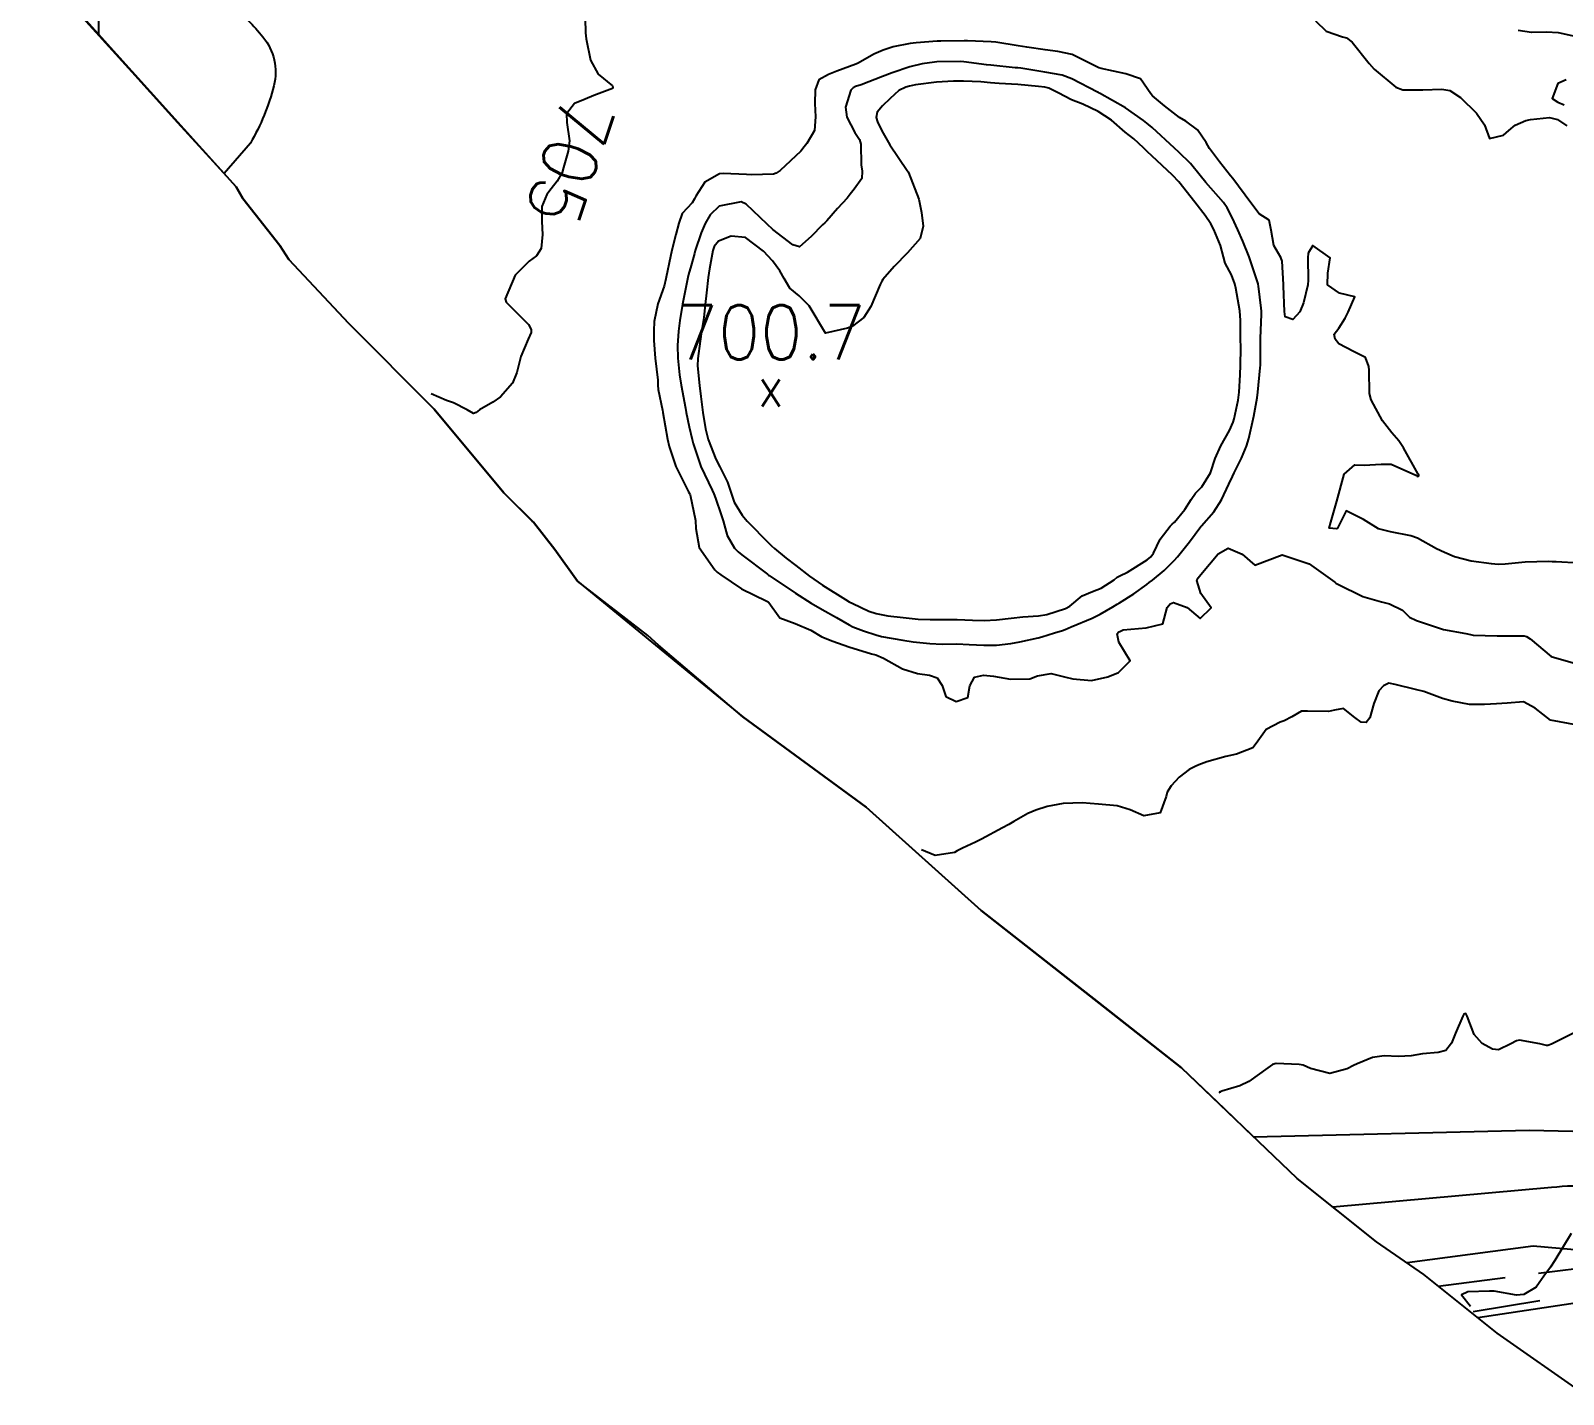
# Model space of a CAD drawing. Header units: metres. Extents: x 298520 to 308411, y 7433745 to 7450750.
# Drawn here: x 305534 to 305647.5, y 7435797 to 7435898 of the extents above; entities that cross this region are included whole.
import ezdxf
from ezdxf.enums import TextEntityAlignment as Align

# ---------------------------------------------------------------- set-up
doc = ezdxf.new("R2010")
doc.units = ezdxf.units.M
doc.header["$LTSCALE"] = 10
doc.linetypes.add('DASHED', pattern=[0.75, 0.5, -0.25])
for name, color, linetype in [('Area', 45, 'Continuous'), ('Area Verde e Lazer', 94, 'Continuous'), ('Canteiro', 45, 'DASHED'), ('Cotas', 45, 'Continuous'), ('Curvas de Nivel 1m', 11, 'Continuous'), ('Curvas de Nivel 5m', 15, 'Continuous'), ('Hidrografia', 140, 'Continuous'), ('Pontos Cotados', 45, 'Continuous'), ('Vias Primárias', 230, 'Continuous')]:
    doc.layers.add(name, color=color, linetype=linetype)
doc.styles.add('Style-STANDARD', font='STANDARD.shx')

# ---------------------------------------------------------------- blocks, each defined once
blk = doc.blocks.new('ELVTXT_66')
at = {"layer": 'Pontos Cotados', "linetype": 'Continuous', "style": 'Style-STANDARD'}
for s, height, p in [('700.7', 4, (0, 4)), ('x', 3, (0, 0))]:
    blk.add_text(s, height=height, dxfattribs=at).set_placement(p, align=Align.MIDDLE_CENTER)

msp = doc.modelspace()

# ---------------------------------------------------------------- linework, layer by layer
at = {"layer": 'Area'}
msp.add_polyline3d([(305649.08, 7435797, 701.74), (305642.57, 7435801.54, 702.04), (305637.14, 7435805.88, 702.2), (305633.65, 7435808.3, 702.2), (305627.77, 7435812.99, 702.73), (305619.21, 7435821.18, 703.2), (305604.38, 7435832.81, 707.94), (305595.86, 7435840.47, 704.35), (305586.72, 7435847.15, 704.13), (305580.48, 7435852.47, 704.02), (305579.69, 7435853.18, 704.32), (305574.48, 7435857.2, 704.24), (305572.82, 7435859.55, 704.5), (305571.23, 7435861.56, 720.5), (305571.13, 7435861.65, 718.28), (305569.04, 7435863.75, 716.06), (305563.89, 7435869.94, 705.12), (305557.54, 7435876.29, 705.37), (305556.45, 7435877.45, 705.37), (305553.13, 7435881.01, 705.45), (305552.44, 7435882.05, 712.91), (305549.72, 7435885.53, 707.08), (305549.22, 7435886.4, 707.91), (305536.54, 7435900.47, 711.02)], dxfattribs=at)
at = {"layer": 'Area Verde e Lazer', "elevation": 702.91}
msp.add_lwpolyline([(305534, 7435903.2), (305549.22, 7435886.4), (305549.72, 7435885.53), (305552.44, 7435882.05), (305553.13, 7435881.01), (305557.54, 7435876.29), (305563.89, 7435869.94), (305569.04, 7435863.75), (305571.23, 7435861.56), (305572.82, 7435859.55), (305574.48, 7435857.2), (305586.72, 7435847.15), (305595.86, 7435840.47), (305604.38, 7435832.81), (305613.03, 7435826.03), (305619.21, 7435821.18), (305622.39, 7435818.14), (305624.55, 7435816.07), (305644.94, 7435816.55), (305654.62, 7435816.33)], dxfattribs=at)
at = {"layer": 'Canteiro', "elevation": 702.16}
msp.add_lwpolyline([(305638.21, 7435805.02), (305653.09, 7435806.91, -0.348415), (305653.89, 7435806.43, -0.4743), (305653.14, 7435805.14), (305640.65, 7435803.08)], format="xyb", dxfattribs=at)
at = {"layer": 'Curvas de Nivel 1m', "flags": 128}
for points, elevation in [([(305629.14, 7435898.69), (305629.93, 7435897.92), (305631.13, 7435897.5), (305631.43, 7435897.42), (305631.85, 7435897.11), (305633.1, 7435895.51), (305633.48, 7435895.09), (305635.08, 7435893.77), (305635.6, 7435893.58), (305637.08, 7435893.56), (305638.48, 7435893.63), (305639.08, 7435893.52), (305639.86, 7435893.01), (305641.06, 7435891.84), (305641.65, 7435890.99), (305642.02, 7435889.97), (305643.04, 7435890.21), (305643.45, 7435890.56), (305643.91, 7435890.96), (305644.7, 7435891.31), (305645.05, 7435891.37), (305646.46, 7435891.52), (305647.05, 7435891.37), (305647.75, 7435890.91)], 704), ([(305648.57, 7435897.46), (305647.13, 7435897.8), (305646.22, 7435897.84), (305645.13, 7435897.81), (305644.13, 7435897.96)], 704), ([(305648.66, 7435858.54), (305646.95, 7435858.62), (305646.66, 7435858.64), (305646.38, 7435858.65), (305644.66, 7435858.61), (305643.17, 7435858.45), (305642.66, 7435858.44), (305642.17, 7435858.49), (305640.66, 7435858.69), (305639.41, 7435859.01), (305638.67, 7435859.32), (305638.1, 7435859.6), (305636.68, 7435860.38), (305636.2, 7435860.56), (305634.68, 7435860.84), (305633.79, 7435861.08), (305632.69, 7435861.77), (305631.41, 7435862.4), (305630.77, 7435861.12), (305630.68, 7435861.07), (305630.15, 7435861.13), (305630.26, 7435861.56), (305630.71, 7435863.12), (305631.26, 7435865.11), (305632.04, 7435865.81), (305632.74, 7435865.78), (305633.98, 7435865.85), (305634.74, 7435865.87), (305636.56, 7435865.04), (305636.66, 7435864.97), (305636.73, 7435864.96), (305636.77, 7435865), (305636.77, 7435865.04), (305636.73, 7435865.12), (305635.64, 7435867.06), (305635.3, 7435867.59), (305634.77, 7435868.19), (305634.1, 7435869.08), (305633.25, 7435870.63), (305633.12, 7435871.09), (305633.1, 7435872.82), (305633.08, 7435873.09), (305632.84, 7435873.76), (305631.95, 7435874.21), (305630.85, 7435874.77), (305630.58, 7435875.12), (305630.5, 7435875.48), (305630.86, 7435875.92), (305631.33, 7435876.66), (305631.55, 7435877.11), (305632.04, 7435878.24), (305630.9, 7435878.52), (305630.03, 7435879.13), (305630.04, 7435880), (305630.22, 7435881.13), (305628.94, 7435882.05), (305628.59, 7435881.48), (305628.56, 7435881.14), (305628.58, 7435879.47), (305628.55, 7435879.14), (305628.23, 7435877.8), (305627.96, 7435877.15), (305627.46, 7435876.56), (305626.88, 7435876.76), (305626.84, 7435877.16), (305626.76, 7435879.03), (305626.76, 7435879.16), (305626.65, 7435880.89), (305626.56, 7435881.17), (305626.05, 7435882.06), (305625.84, 7435883.18), (305625.7, 7435883.92), (305624.96, 7435884.39), (305624.34, 7435885.2), (305623, 7435887.02), (305622.84, 7435887.21), (305622.01, 7435888.23), (305621.27, 7435889.23), (305621.03, 7435889.68), (305620.39, 7435890.6), (305619.52, 7435891.25), (305619.05, 7435891.53), (305617.95, 7435892.38), (305617.07, 7435893.12), (305616.94, 7435893.28), (305616.17, 7435894.38), (305615.09, 7435894.76), (305613.27, 7435895.15), (305613.09, 7435895.21), (305612.85, 7435895.33), (305611.11, 7435896.18), (305610.06, 7435896.41), (305609.11, 7435896.54), (305607.77, 7435896.73), (305607.11, 7435896.84), (305605.46, 7435897.09), (305605.12, 7435897.12), (305603.36, 7435897.21), (305603.12, 7435897.21), (305601.4, 7435897.18), (305601.12, 7435897.17), (305599.57, 7435897.04), (305599.12, 7435897), (305597.87, 7435896.76), (305597.11, 7435896.5), (305596.42, 7435896.21), (305595.28, 7435895.55), (305595.09, 7435895.47), (305593.69, 7435894.96), (305593.08, 7435894.7), (305592.35, 7435894.3), (305592.08, 7435893.58), (305592.07, 7435892.57), (305592.11, 7435891.58), (305592.04, 7435890.57), (305591.48, 7435889.59), (305591.27, 7435889.34), (305591.02, 7435889.03), (305589.5, 7435887.61), (305589.21, 7435887.41), (305589, 7435887.33), (305587.37, 7435887.27), (305587, 7435887.3), (305585.28, 7435887.39), (305585, 7435887.35), (305583.93, 7435886.74), (305583.25, 7435885.69), (305583.16, 7435885.5), (305582.97, 7435885.21), (305582.25, 7435884.41), (305581.99, 7435883.7), (305581.78, 7435882.87), (305581.48, 7435881.7), (305581.38, 7435881.24), (305581.06, 7435879.71), (305581.04, 7435879.57), (305580.9, 7435879.05), (305580.44, 7435877.72), (305580.17, 7435876.41), (305580.14, 7435875.72), (305580.15, 7435875.02), (305580.23, 7435873.72), (305580.43, 7435872.09), (305580.45, 7435871.72), (305580.47, 7435871.39), (305580.78, 7435869.85), (305580.8, 7435869.71), (305580.81, 7435869.69), (305581.16, 7435867.71), (305581.28, 7435867.18), (305581.77, 7435865.7), (305582.71, 7435863.82), (305582.78, 7435863.69), (305582.82, 7435863.58), (305583.22, 7435861.68), (305583.26, 7435861.1), (305583.49, 7435859.68), (305584.65, 7435858.04), (305584.84, 7435857.86), (305585.1, 7435857.66), (305586.63, 7435856.64), (305588.52, 7435855.71), (305588.61, 7435855.66), (305588.65, 7435855.62), (305589.48, 7435854.49), (305590.6, 7435854.06), (305591.77, 7435853.58), (305592.59, 7435853.09), (305593.39, 7435852.76), (305594.57, 7435852.33), (305596.26, 7435851.83), (305596.57, 7435851.75), (305597.14, 7435851.51), (305598.56, 7435850.72), (305599.67, 7435850.37), (305600.55, 7435850.23), (305601.12, 7435850.04), (305601.49, 7435849.47), (305601.75, 7435848.67), (305602.53, 7435848.29), (305603.4, 7435848.58), (305603.54, 7435849.44), (305603.89, 7435850.09), (305604.55, 7435850.24), (305605.3, 7435850.17), (305606.55, 7435849.95), (305607.97, 7435849.97), (305608.55, 7435850.2), (305609.55, 7435850.37), (305610.55, 7435850.12), (305611.16, 7435849.96), (305612.55, 7435849.85), (305613.75, 7435850.12), (305614.55, 7435850.45), (305615.42, 7435851.3), (305614.58, 7435852.69), (305614.45, 7435853.31), (305614.51, 7435853.39), (305614.59, 7435853.44), (305614.89, 7435853.6), (305616.6, 7435853.75), (305617.82, 7435854.05), (305618.15, 7435855.26), (305618.36, 7435855.52), (305618.62, 7435855.61), (305619.62, 7435855.25), (305620.6, 7435854.44), (305621.41, 7435855.23), (305620.63, 7435856.28), (305620.34, 7435857.24), (305620.44, 7435857.45), (305620.65, 7435857.69), (305621.93, 7435859.22), (305622.67, 7435859.65), (305623.71, 7435859.2), (305624.65, 7435858.39), (305626.66, 7435859.16), (305628.66, 7435858.48), (305630.55, 7435857.12), (305630.64, 7435857.06), (305630.78, 7435856.98), (305632.63, 7435856.06), (305634.01, 7435855.68), (305634.62, 7435855.51), (305635.57, 7435855.06), (305636.1, 7435854.54), (305636.61, 7435854.29), (305637.71, 7435853.93), (305638.6, 7435853.62), (305640.27, 7435853.33), (305640.6, 7435853.24), (305640.8, 7435853.2), (305642.59, 7435853.15), (305644.4, 7435853.15), (305644.59, 7435853.15), (305644.76, 7435853.11), (305645.03, 7435852.94), (305646.57, 7435851.62), (305648.37, 7435851.1)], 704), ([(305647.7, 7435894.3), (305647.08, 7435894.05), (305646.66, 7435892.93), (305647.07, 7435892.67), (305647.54, 7435892.45)], 703), ([(305648.52, 7435846.53), (305646.52, 7435846.92), (305645.39, 7435847.8), (305644.54, 7435848.27), (305643.32, 7435848.18), (305642.53, 7435848.12), (305641.63, 7435848.08), (305640.53, 7435848.07), (305639.24, 7435848.31), (305638.54, 7435848.52), (305637.15, 7435849.03), (305636.54, 7435849.17), (305635.02, 7435849.54), (305634.55, 7435849.66), (305634.16, 7435849.46), (305633.82, 7435849.08), (305633.46, 7435848.15), (305633.16, 7435847.08), (305632.87, 7435846.74), (305632.52, 7435846.76), (305632.05, 7435847.1), (305631.2, 7435847.78), (305630.53, 7435847.65), (305630.1, 7435847.55), (305628.53, 7435847.58), (305628.1, 7435847.57), (305627.37, 7435847.15), (305626.81, 7435846.86), (305626.52, 7435846.77), (305625.47, 7435846.22), (305624.74, 7435845.19), (305624.49, 7435844.87), (305623.29, 7435844.4), (305622.48, 7435844.21), (305621.08, 7435843.83), (305620.48, 7435843.61), (305620.22, 7435843.49), (305619.78, 7435843.25), (305619.03, 7435842.69), (305618.45, 7435842.05), (305618.14, 7435841.57), (305618.07, 7435841.26), (305617.64, 7435840.06), (305616.43, 7435839.82), (305615.41, 7435840.28), (305614.44, 7435840.58), (305613.06, 7435840.7), (305612.44, 7435840.75), (305611.88, 7435840.78), (305610.44, 7435840.74), (305609.27, 7435840.53), (305608.43, 7435840.26), (305607.83, 7435839.99), (305606.79, 7435839.4), (305606.56, 7435839.26), (305606.42, 7435839.18), (305605.95, 7435838.94), (305604.41, 7435838.11), (305603.96, 7435837.89), (305603, 7435837.44), (305602.6, 7435837.24), (305602.4, 7435837.12), (305600.98, 7435836.88), (305599.95, 7435837.32)], 704), ([(305648.24, 7435823.75), (305646.61, 7435822.92), (305646.33, 7435822.83), (305646.23, 7435822.83), (305645.73, 7435822.94), (305644.24, 7435823.22), (305644.01, 7435823.18), (305643.58, 7435822.96), (305642.68, 7435822.51), (305642.23, 7435822.56), (305641.46, 7435822.98), (305640.88, 7435823.63), (305640.37, 7435825), (305640.26, 7435825.19), (305640.11, 7435825.14), (305640.03, 7435825), (305639.5, 7435823.75), (305639.2, 7435823.01), (305638.79, 7435822.45), (305638.22, 7435822.3), (305637.05, 7435822.21), (305636.22, 7435822.05), (305635.27, 7435822.01), (305634.22, 7435822.07), (305633.35, 7435821.94), (305632.21, 7435821.47), (305631.95, 7435821.35), (305631.47, 7435821.1), (305630.2, 7435820.76), (305628.75, 7435821.13), (305628.21, 7435821.36), (305627.93, 7435821.42), (305626.21, 7435821.5), (305625.95, 7435821.42), (305625.6, 7435821.17), (305624.19, 7435820.15), (305623.54, 7435819.84), (305622.19, 7435819.45), (305622.02, 7435819.38), (305622.05, 7435819.31)], 703), ([(305648.06, 7435808.9), (305646.84, 7435806.92), (305646.53, 7435806.42), (305646.03, 7435805.76), (305645.69, 7435805.26), (305645.47, 7435804.94), (305644.56, 7435804.39), (305644.01, 7435804.35), (305642.35, 7435804.63), (305642.01, 7435804.64), (305640.42, 7435804.58), (305639.94, 7435804.38), (305640.61, 7435803.54)], 702)]:
    msp.add_lwpolyline(points, dxfattribs=dict(at, elevation=elevation))
for points, elevation in [([(305603.1, 7435895.65), (305602.88, 7435895.67), (305601.1, 7435895.65), (305600.93, 7435895.63), (305600.02, 7435895.49), (305599.09, 7435895.27), (305597.78, 7435894.82), (305597.08, 7435894.56), (305595.48, 7435893.95), (305595.08, 7435893.82), (305594.89, 7435893.73), (305594.72, 7435893.55), (305594.32, 7435892.29), (305594.42, 7435891.56), (305595.03, 7435890.41), (305595.37, 7435889.89), (305595.46, 7435889.54), (305595.48, 7435888.02), (305595.56, 7435887.54), (305595.53, 7435887.01), (305594.98, 7435886.21), (305594.69, 7435885.84), (305594.45, 7435885.56), (305593.75, 7435884.78), (305592.96, 7435883.88), (305592.8, 7435883.73), (305592.63, 7435883.57), (305591.8, 7435882.72), (305590.93, 7435881.94), (305590.44, 7435882.09), (305588.95, 7435883.23), (305588.53, 7435883.62), (305586.97, 7435885.11), (305586.6, 7435885.27), (305584.97, 7435884.97), (305584.31, 7435884.33), (305583.95, 7435883.68), (305583.64, 7435882.98), (305583.21, 7435881.69), (305583.15, 7435881.46), (305582.91, 7435880.56), (305582.71, 7435879.89), (305582.66, 7435879.69), (305582.37, 7435878.21), (305582.27, 7435877.7), (305582.07, 7435876.49), (305581.98, 7435875.7), (305581.9, 7435874.64), (305581.92, 7435873.7), (305582.04, 7435872.47), (305582.16, 7435871.7), (305582.48, 7435870), (305582.54, 7435869.69), (305582.77, 7435868.62), (305582.98, 7435867.69), (305583.05, 7435867.39), (305583.63, 7435865.68), (305584.45, 7435863.94), (305584.59, 7435863.67), (305584.71, 7435863.34), (305585.13, 7435862.11), (305585.27, 7435861.66), (305585.58, 7435860.57), (305586.11, 7435859.65), (305586.39, 7435859.37), (305586.66, 7435859.15), (305588.55, 7435857.71), (305588.64, 7435857.64), (305588.67, 7435857.62), (305590.62, 7435856.32), (305591.8, 7435855.58), (305592.61, 7435855.1), (305593.66, 7435854.5), (305594.6, 7435853.97), (305594.88, 7435853.83), (305595.67, 7435853.53), (305596.59, 7435853.22), (305596.99, 7435853.11), (305598.58, 7435852.84), (305599.35, 7435852.72), (305600.58, 7435852.58), (305601.5, 7435852.54), (305602.58, 7435852.55), (305603.5, 7435852.52), (305604.58, 7435852.47), (305605.52, 7435852.47), (305606.58, 7435852.58), (305607.25, 7435852.72), (305608.59, 7435853.01), (305608.88, 7435853.08), (305609.8, 7435853.37), (305610.41, 7435853.54), (305610.6, 7435853.61), (305611.05, 7435853.81), (305612.6, 7435854.45), (305613.19, 7435854.75), (305614.13, 7435855.31), (305614.44, 7435855.49), (305614.62, 7435855.59), (305615.67, 7435856.25), (305616.64, 7435856.95), (305616.82, 7435857.1), (305617.06, 7435857.28), (305617.93, 7435857.99), (305618.66, 7435858.73), (305618.91, 7435859.01), (305619.12, 7435859.26), (305619.8, 7435860.12), (305620.64, 7435861.24), (305620.66, 7435861.26), (305620.68, 7435861.29), (305621.6, 7435862.33), (305622.16, 7435863.22), (305622.72, 7435864.37), (305622.99, 7435864.95), (305623.11, 7435865.21), (305623.65, 7435866.3), (305624.02, 7435867.2), (305624.19, 7435867.77), (305624.52, 7435869.19), (305624.56, 7435869.42), (305624.8, 7435870.78), (305624.86, 7435871.19), (305625.04, 7435872.98), (305625.05, 7435873.19), (305625.05, 7435873.4), (305625.06, 7435875.19), (305625.12, 7435876.94), (305625.12, 7435877.19), (305625.11, 7435877.41), (305624.9, 7435879.05), (305624.88, 7435879.19), (305624.88, 7435879.22), (305624.23, 7435881.2), (305623.76, 7435882.38), (305623.39, 7435883.21), (305622.96, 7435884.12), (305622.59, 7435884.84), (305622.31, 7435885.22), (305621, 7435886.72), (305620.58, 7435887.24), (305619.88, 7435888.11), (305619.02, 7435888.96), (305618.69, 7435889.26), (305617.04, 7435890.78), (305616.76, 7435891.01), (305616.39, 7435891.29), (305615.06, 7435892.25), (305613.15, 7435893.33), (305613.07, 7435893.37), (305613, 7435893.4), (305611.08, 7435894.39), (305610.37, 7435894.65), (305609.09, 7435894.89), (305607.32, 7435895.17), (305607.09, 7435895.19), (305606.9, 7435895.21), (305605.09, 7435895.39), (305604.76, 7435895.43)], 703), ([(305609.39, 7435893.69), (305609.08, 7435893.77), (305608.63, 7435893.83), (305607.08, 7435893.97), (305605.7, 7435894.04), (305605.08, 7435894.09), (305604.36, 7435894.16), (305603.08, 7435894.21), (305602.32, 7435894.21), (305601.08, 7435894.15), (305599.52, 7435893.94), (305599.08, 7435893.85), (305598.81, 7435893.77), (305598.27, 7435893.51), (305597.64, 7435892.93), (305597.06, 7435892.39), (305596.67, 7435891.91), (305596.6, 7435891.53), (305596.71, 7435891.2), (305597.03, 7435890.53), (305597.61, 7435889.51), (305598.9, 7435887.61), (305598.97, 7435887.5), (305599, 7435887.44), (305599.75, 7435885.49), (305599.95, 7435884.48), (305600.09, 7435883.48), (305599.86, 7435882.57), (305598.92, 7435881.5), (305597.93, 7435880.49), (305597.09, 7435879.52), (305597.02, 7435879.4), (305596.9, 7435879.15), (305596.2, 7435877.53), (305595.69, 7435876.72), (305594.86, 7435876.07), (305594.49, 7435875.93), (305592.85, 7435875.57), (305591.64, 7435877.58), (305590.89, 7435878.31), (305590.2, 7435878.9), (305589.78, 7435879.61), (305589.47, 7435880.18), (305588.92, 7435880.92), (305588.27, 7435881.63), (305586.94, 7435882.63), (305585.86, 7435882.74), (305584.93, 7435882.38), (305584.62, 7435881.98), (305584.52, 7435881.67), (305584.26, 7435880.32), (305584.16, 7435879.68), (305584.03, 7435878.54), (305583.94, 7435877.68), (305583.84, 7435876.71), (305583.68, 7435875.68), (305583.56, 7435874.97), (305583.39, 7435873.68), (305583.38, 7435873.13), (305583.52, 7435871.68), (305583.61, 7435870.86), (305583.78, 7435869.68), (305583.97, 7435868.48), (305584.17, 7435867.68), (305584.74, 7435866.24), (305585.04, 7435865.67), (305585.59, 7435864.53), (305585.88, 7435863.65), (305586.1, 7435863.05), (305586.69, 7435862.08), (305587.05, 7435861.64), (305588.67, 7435859.99), (305588.86, 7435859.81), (305589.08, 7435859.61), (305589.95, 7435858.9), (305590.65, 7435858.36), (305591.66, 7435857.58), (305592.63, 7435856.9), (305594.32, 7435855.85), (305594.61, 7435855.68), (305594.87, 7435855.55), (305596.06, 7435854.98), (305596.61, 7435854.8), (305597.47, 7435854.64), (305598.6, 7435854.5), (305599.71, 7435854.38), (305600.6, 7435854.35), (305601.49, 7435854.35), (305602.6, 7435854.35), (305603.73, 7435854.31), (305604.6, 7435854.3), (305605.52, 7435854.33), (305606.6, 7435854.45), (305607.45, 7435854.55), (305608.61, 7435854.63), (305609.24, 7435854.74), (305610.61, 7435855.17), (305610.93, 7435855.36), (305611.85, 7435856.12), (305612.63, 7435856.44), (305613.27, 7435856.69), (305614.22, 7435857.31), (305614.45, 7435857.5), (305614.65, 7435857.6), (305615.22, 7435857.87), (305616.66, 7435858.78), (305616.94, 7435859), (305617.13, 7435859.28), (305617.64, 7435860.3), (305618.38, 7435861.26), (305618.53, 7435861.42), (305618.69, 7435861.57), (305619.46, 7435862.5), (305619.93, 7435863.25), (305620.24, 7435863.72), (305620.72, 7435864.18), (305621.36, 7435865.23), (305621.7, 7435866.28), (305622.11, 7435867.22), (305622.77, 7435868.36), (305623.03, 7435868.96), (305623.1, 7435869.21), (305623.41, 7435870.59), (305623.49, 7435871.2), (305623.55, 7435872.48), (305623.57, 7435873.2), (305623.59, 7435874.45), (305623.58, 7435875.2), (305623.57, 7435876.5), (305623.52, 7435877.2), (305623.23, 7435878.88), (305623.15, 7435879.21), (305622.91, 7435879.87), (305622.45, 7435880.75), (305622.32, 7435881.22), (305622.09, 7435882.06), (305621.6, 7435883.23), (305621.37, 7435883.65), (305620.96, 7435884.26), (305620.2, 7435885.25), (305619, 7435886.76), (305618.54, 7435887.26), (305617.02, 7435888.69), (305616.7, 7435888.97), (305616.4, 7435889.29), (305615.67, 7435889.94), (305615.03, 7435890.45), (305614.02, 7435891.32), (305613.05, 7435891.98), (305611.9, 7435892.51), (305611.06, 7435892.82), (305610.08, 7435893.36)], 702)]:
    msp.add_lwpolyline(points, close=True, dxfattribs=dict(at, elevation=elevation))
at = {"layer": 'Curvas de Nivel 5m', "elevation": 705, "flags": 128}
msp.add_lwpolyline([(305575.03, 7435899.79), (305575.08, 7435897.83), (305575.09, 7435897.79), (305575.12, 7435897.34), (305575.45, 7435895.78), (305576.03, 7435894.73), (305577.07, 7435893.86), (305577.11, 7435893.76), (305577.11, 7435893.72), (305577.07, 7435893.68), (305575.71, 7435893.14), (305575.06, 7435892.89), (305574.28, 7435892.57), (305573.68, 7435891.8), (305573.69, 7435891.15), (305573.91, 7435889.8), (305573.8, 7435889.02), (305573.46, 7435887.81), (305573.35, 7435887.45), (305572.99, 7435886.82), (305572.54, 7435886.25), (305572.21, 7435885.82), (305571.86, 7435884.93), (305571.84, 7435883.82), (305571.9, 7435882.86), (305571.79, 7435881.82), (305571.45, 7435881.29), (305570.91, 7435880.89), (305569.87, 7435879.85), (305569.14, 7435878.11), (305569.22, 7435877.85), (305570.86, 7435876.19), (305571.07, 7435875.83), (305571.06, 7435875.62), (305570.85, 7435875.11), (305570.29, 7435873.84), (305570.01, 7435872.65), (305569.69, 7435871.85), (305568.79, 7435870.84), (305568.21, 7435870.44), (305567.23, 7435869.88), (305566.98, 7435869.68), (305566.78, 7435869.62), (305566.31, 7435869.89), (305565.3, 7435870.41), (305564.79, 7435870.58), (305563.65, 7435871.06)], dxfattribs=at)
at = {"layer": 'Hidrografia'}
msp.add_lwpolyline([(305548.93, 7435899.81, -0.040878), (305551.2, 7435897.49, -0.239359), (305552.01, 7435893.88, -0.070024), (305550.27, 7435889.62), (305548.34, 7435887.38), (305544.9, 7435891.13), (305539.05, 7435897.62), (305539.04, 7435900.07, -0.090137)], format="xyb", dxfattribs=at)
at = {"layer": 'Vias Primárias'}
msp.add_lwpolyline([(305630.42, 7435810.88), (305646.6, 7435812.34, -0.04429), (305652.93, 7435812.35, -0.015457)], format="xyb", dxfattribs=at)
at = {"layer": 'Vias Primárias', "elevation": 702.08}
msp.add_lwpolyline([(305641.14, 7435802.68), (305652.44, 7435804.39), (305663.68, 7435806.23), (305656.67, 7435806.96), (305645.24, 7435807.98), (305635.92, 7435806.73)], dxfattribs=at)

# ---------------------------------------------------------------- block references
at = {"layer": 'Pontos Cotados', "linetype": 'Continuous'}
msp.add_blockref('ELVTXT_66', (305588.8, 7435871.62, 700.73), dxfattribs=at)

# ---------------------------------------------------------------- texts
at = {"layer": 'Cotas', "style": 'Style-STANDARD'}
msp.add_text('705', height=4, rotation=251.6575, dxfattribs=at).set_placement((305573.93, 7435888.26, 705), align=Align.MIDDLE_CENTER)

doc.saveas('drawing.dxf')
